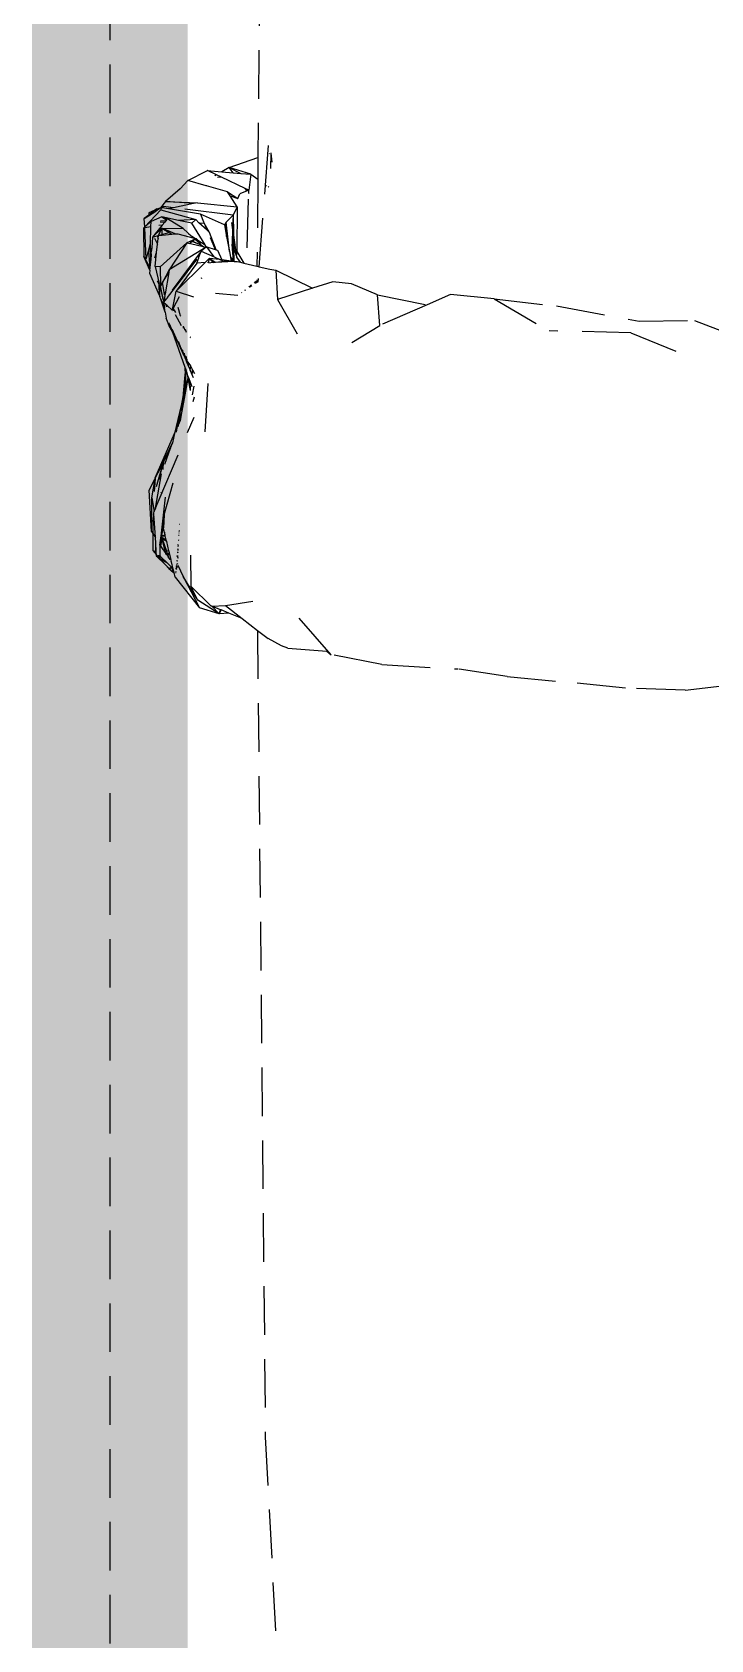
# Model space of a CAD drawing. Header units: millimetres. Extents: x 0 to 460473, y -68369 to 85219.
# Drawn here: x 230234.6 to 230321.9, y -38931.9 to -38725 of the extents above; entities that cross this region are included whole.
import ezdxf

# ---------------------------------------------------------------- set-up
doc = ezdxf.new("R2010")
doc.units = ezdxf.units.MM
doc.header["$LTSCALE"] = 50
doc.linetypes.add('HIDDEN2', pattern=[0.1875, 0.125, -0.0625])
doc.layers.add('fur', color=6, linetype='Continuous')
doc.layers.add('hid', color=8, linetype='HIDDEN2')

msp = doc.modelspace()

# ---------------------------------------------------------------- linework, layer by layer
at = {"layer": 'fur', "color": 40, "lineweight": 50, "true_color": 0xf8d731, "const_width": 20}
msp.add_lwpolyline([(231454.62857818, -37422.47504293), (231454.62857818, -39432.25663589), (230244.58358802, -39432.25663589), (230244.58358802, -37422.47504293)], close=True, dxfattribs=at)
at = {"layer": 'hid'}
for p, q in [((230244.58358802, -38082.33616613), (230244.58358802, -39427.44650558)), ((230264.1766496, -38680.47612691), (230263.63018566, -38741.17137619)), ((230263.80025354, -38755.21723784), (230265.19357851, -38736.94187422)), ((230259.91844728, -38742.45070323), (230263.63018566, -38741.17137619)), ((230263.63018566, -38741.17137619), (230263.60502422, -38743.96603336)), ((230265.06945294, -38740.6753031), (230265.12045816, -38740.6577231)), ((230265.25519006, -38740.61128498), (230265.32181955, -38740.58831975)), ((230265.28841137, -38742.58985278), (230265.32181955, -38740.58831975)), ((230265.44859751, -38741.77599943), (230265.32181955, -38740.58831975)), ((230265.32181955, -38740.58831975), (230265.38636538, -38740.59633079)), ((230254.61181824, -38744.12511529), (230257.13737567, -38742.84461887)), ((230257.13737567, -38742.84461887), (230257.11364335, -38742.83331172)), ((230257.11364335, -38742.83331172), (230258.96178525, -38742.99590087)), ((230258.27563303, -38743.38693612), (230257.13737567, -38742.84461887)), ((230258.27563303, -38743.38693612), (230258.0693464, -38743.504498)), ((230258.94399821, -38743.70537551), (230258.27563303, -38743.38693612)), ((230258.94399821, -38743.70537551), (230258.41626508, -38743.75891217)), ((230261.99160701, -38745.15739409), (230258.94399821, -38743.70537551)), ((230259.91844728, -38742.45070323), (230258.96178525, -38742.99590087)), ((230258.96178525, -38742.99590087), (230260.43532701, -38743.12553481)), ((230260.43532701, -38743.12553481), (230259.91844728, -38742.45070323)), ((230262.69775299, -38743.32457035), (230259.91844728, -38742.45070323)), ((230259.91844728, -38742.45070323), (230261.43777074, -38743.21372418)), ((230260.43532701, -38743.12553481), (230261.43777074, -38743.21372418)), ((230261.43777074, -38743.21372418), (230262.69775299, -38743.32457035)), ((230262.69775299, -38743.32457035), (230262.46076955, -38745.38092434)), ((230262.69775299, -38743.32457035), (230263.60502422, -38743.96603336)), ((230263.60502422, -38743.96603336), (230263.50436373, -38755.14630151)), ((230253.61288808, -38745.19795216), (230251.72901977, -38746.84036908)), ((230254.61181824, -38744.12511529), (230253.61288808, -38745.19795216)), ((230256.96585066, -38744.79693827), (230254.61181824, -38744.12511529)), ((230256.96585066, -38744.79693827), (230256.9702444, -38744.73856156)), ((230256.99102543, -38744.80412296), (230256.96585066, -38744.79693827)), ((230256.99102543, -38744.80412296), (230256.99596923, -38744.74525281)), ((230259.71746133, -38745.58222706), (230256.99102543, -38744.80412296)), ((230259.71746133, -38745.58222706), (230261.03811901, -38746.45042838)), ((230260.04270626, -38746.09024506), (230259.71746133, -38745.58222706)), ((230260.04270626, -38746.09024506), (230261.03811901, -38746.45042838)), ((230260.94287566, -38747.49626935), (230260.04270626, -38746.09024506)), ((230261.03811901, -38746.45042838), (230261.28110202, -38745.85985151)), ((230262.23349173, -38745.47319569), (230261.28110202, -38745.85985151)), ((230262.23349173, -38745.47319569), (230261.99160701, -38745.15739409)), ((230262.46076955, -38745.38092434), (230261.99160701, -38745.15739409)), ((230262.46076955, -38745.38092434), (230262.23349173, -38745.47319569)), ((230262.23953502, -38752.76813439), (230262.44955796, -38745.75528901)), ((230262.44955796, -38745.75528901), (230262.46076955, -38745.38092434)), ((230262.51318968, -38745.83836577), (230262.44955796, -38745.75528901)), ((230264.71683586, -38744.75211145), (230264.74901091, -38744.77486)), ((230264.92892553, -38744.90206405), (230265.03545603, -38744.97738372)), ((230251.11406276, -38747.91487236), (230249.05658301, -38750.08419458)), ((230249.55947904, -38748.66924712), (230250.50627263, -38748.05944627)), ((230250.36586523, -38747.95536965), (230249.5714923, -38748.58106136)), ((230250.36586523, -38747.95536965), (230249.61116782, -38748.28981535)), ((230250.62884668, -38747.74823104), (230250.36586523, -38747.95536965)), ((230250.58561933, -38747.85798517), (230250.36586523, -38747.95536965)), ((230250.50627263, -38748.05944627), (230250.58561933, -38747.85798517)), ((230250.50627263, -38748.05944627), (230250.594952, -38748.00233059)), ((230250.58561933, -38747.85798517), (230250.62884668, -38747.74823104)), ((230250.77088836, -38747.77588283), (230250.58561933, -38747.85798517)), ((230250.58561933, -38747.85798517), (230250.594952, -38748.00233059)), ((230250.594952, -38748.00233059), (230251.07781488, -38747.63986771)), ((230250.62884668, -38747.74823104), (230251.07781488, -38747.63986771)), ((230251.07781488, -38747.63986771), (230250.79966818, -38747.76312899)), ((230251.72901977, -38746.84036908), (230251.07781488, -38747.63986771)), ((230251.07781488, -38747.63986771), (230251.18455783, -38747.62258348)), ((230251.18455783, -38747.62258348), (230251.11406276, -38747.91487236)), ((230251.11406276, -38747.91487236), (230255.61599805, -38749.16034965)), ((230251.46878796, -38747.46660719), (230251.18455783, -38747.62258348)), ((230251.35873472, -38747.65082419), (230251.18455783, -38747.62258348)), ((230251.35873472, -38747.65082419), (230251.46878796, -38747.46660719)), ((230252.10504423, -38747.7718294), (230251.35873472, -38747.65082419)), ((230252.77608093, -38747.63245298), (230251.46878796, -38747.46660719)), ((230255.34895539, -38747.09805889), (230251.72901977, -38746.84036908)), ((230251.72901977, -38746.84036908), (230255.8627308, -38746.99134613)), ((230252.77608093, -38747.63245298), (230252.10504423, -38747.7718294)), ((230256.22270563, -38748.43945926), (230252.10504423, -38747.7718294)), ((230255.34895539, -38747.09805889), (230252.77608093, -38747.63245298)), ((230260.41941226, -38748.6021012), (230252.77608093, -38747.63245298)), ((230255.8627308, -38746.99134613), (230255.34895539, -38747.09805889)), ((230255.8627308, -38746.99134613), (230260.94287566, -38747.49626935)), ((230260.94287566, -38747.49626935), (230260.41941226, -38748.6021012)), ((230260.94287566, -38747.49626935), (230260.90293622, -38753.2615728)), ((230249.05658301, -38750.08419458), (230248.89946757, -38750.24985065)), ((230249.06253145, -38750.22339975), (230248.89946757, -38750.24985065)), ((230249.5714923, -38748.58106136), (230249.01120976, -38749.02237063)), ((230249.01120976, -38749.02237063), (230249.55947904, -38748.66924712)), ((230249.05658301, -38750.08419458), (230249.01120976, -38749.02237063)), ((230249.87364947, -38749.41431103), (230249.05658301, -38750.08419458)), ((230249.86141408, -38750.0938115), (230249.06253145, -38750.22339975)), ((230249.23319424, -38754.21724738), (230249.06253145, -38750.22339975)), ((230249.5714923, -38748.58106136), (230249.55947904, -38748.66924712)), ((230249.61116782, -38748.28981535), (230249.5714923, -38748.58106136)), ((230249.82273603, -38752.24182305), (230249.86141408, -38750.0938115)), ((230249.86141408, -38750.0938115), (230249.87364947, -38749.41431103)), ((230251.28355091, -38748.80173751), (230249.87364947, -38749.41431103)), ((230251.32773751, -38749.85595643), (230250.05963647, -38751.40234207)), ((230251.32773751, -38749.85595643), (230250.89180602, -38749.92666969)), ((230251.05448595, -38749.45951902), (230251.63461947, -38749.48172926)), ((230251.75825462, -38749.33096239), (230251.08894617, -38749.36056326)), ((230251.28355091, -38748.80173751), (230251.99300132, -38749.04470057)), ((230251.28355091, -38748.80173751), (230251.87661616, -38749.18662642)), ((230253.42855655, -38749.25709154), (230251.28355091, -38748.80173751)), ((230251.63461947, -38749.48172926), (230251.32773751, -38749.85595643)), ((230251.75825462, -38749.33096239), (230251.63461947, -38749.48172926)), ((230251.87661616, -38749.18662642), (230251.75825462, -38749.33096239)), ((230251.99300132, -38749.04470057), (230251.87661616, -38749.18662642)), ((230254.00661055, -38750.3121745), (230251.99300132, -38749.04470057)), ((230255.61599805, -38749.16034965), (230253.42855655, -38749.25709154)), ((230255.11428312, -38749.61494719), (230253.42855655, -38749.25709154)), ((230255.11428312, -38749.61494719), (230255.61599805, -38749.16034965)), ((230256.82266369, -38752.39652423), (230255.11428312, -38749.61494719)), ((230256.0414051, -38749.55911723), (230255.61599805, -38749.16034965)), ((230257.07451114, -38750.52752902), (230256.0414051, -38749.55911723)), ((230256.0414051, -38749.55911723), (230256.7188519, -38749.61083945)), ((230259.31323959, -38749.80891769), (230256.22270563, -38748.43945926)), ((230256.22270563, -38748.43945926), (230256.61567816, -38749.45697121)), ((230256.61567816, -38749.45697121), (230256.7188519, -38749.61083945)), ((230256.7188519, -38749.61083945), (230257.07451114, -38750.52752902)), ((230257.38662427, -38750.82009727), (230256.7188519, -38749.61083945)), ((230259.54497339, -38749.4839671), (230259.31323959, -38749.80891769)), ((230259.31323959, -38749.80891769), (230259.5959841, -38751.33919959)), ((230259.54497339, -38749.4839671), (230260.41941226, -38748.6021012)), ((230259.5959841, -38751.33919959), (230259.54497339, -38749.4839671)), ((230259.95318807, -38753.27247417), (230259.54497339, -38749.4839671)), ((230260.37207584, -38750.22484729), (230260.27198105, -38749.51496067)), ((230260.37207584, -38750.22484729), (230260.31141981, -38752.30420493)), ((230260.41941226, -38748.6021012), (230260.37207584, -38750.22484729)), ((230260.46208158, -38750.86318095), (230260.37207584, -38750.22484729)), ((230260.41941226, -38748.6021012), (230260.46208158, -38750.86318095)), ((230248.89946757, -38750.24985065), (230248.94521438, -38753.90029557)), ((230249.53170312, -38753.20843195), (230249.82273603, -38752.24182305)), ((230249.80840403, -38753.03776006), (230249.82273603, -38752.24182305)), ((230250.05963647, -38751.40234207), (230249.95729228, -38752.78269886)), ((230250.05963647, -38751.40234207), (230251.28280096, -38750.25718287)), ((230250.05963647, -38751.40234207), (230250.66448953, -38751.23527961)), ((230250.32602984, -38751.55134903), (230250.70309381, -38752.3361841)), ((230250.66448953, -38751.23527961), (230250.82608289, -38751.21603706)), ((230250.66448953, -38751.23527961), (230250.78650684, -38751.57648366)), ((230250.70309381, -38752.3361841), (230250.78650684, -38751.57648366)), ((230250.78650684, -38751.57648366), (230250.82608289, -38751.21603706)), ((230250.82608289, -38751.21603706), (230251.28280096, -38750.25718287)), ((230250.82608289, -38751.21603706), (230251.25082215, -38751.07333256)), ((230250.82608289, -38751.21603706), (230251.24685613, -38751.17455143)), ((230251.04131784, -38755.22976008), (230254.4850771, -38752.12356573)), ((230251.25082215, -38751.07333256), (230251.24685613, -38751.17455143)), ((230251.24685613, -38751.17455143), (230251.30576335, -38751.16874354)), ((230251.28280096, -38750.25718287), (230251.25082215, -38751.07333256)), ((230251.25082215, -38751.07333256), (230251.34505497, -38751.04730514)), ((230251.28280096, -38750.25718287), (230254.00661055, -38750.3121745)), ((230252.96304532, -38751.00534579), (230251.28280096, -38750.25718287)), ((230251.28280096, -38750.25718287), (230252.19003876, -38750.81391776)), ((230251.30576335, -38751.16874354), (230252.56580643, -38751.04451109)), ((230251.30576335, -38751.16874354), (230251.34505497, -38751.04730514)), ((230251.34505497, -38751.04730514), (230252.19003876, -38750.81391776)), ((230252.19003876, -38750.81391776), (230252.26995931, -38750.79184344)), ((230252.19003876, -38750.81391776), (230252.56580643, -38751.04451109)), ((230254.4850771, -38752.12356573), (230252.20598643, -38755.61736781)), ((230252.56580643, -38751.04451109), (230252.96304532, -38751.00534579)), ((230252.96304532, -38751.00534579), (230253.31740873, -38750.97040775)), ((230253.31740873, -38750.97040775), (230255.40723275, -38751.54469324)), ((230254.00661055, -38750.3121745), (230254.60030499, -38750.85418982)), ((230255.54402591, -38751.66506841), (230254.4850771, -38752.12356573)), ((230254.4850771, -38752.12356573), (230254.85883249, -38752.21514787)), ((230254.60030499, -38750.85418982), (230254.7055706, -38750.92724498)), ((230254.7055706, -38750.92724498), (230254.97937221, -38751.20026049)), ((230254.89211207, -38752.18886767), (230254.85883249, -38752.21514787)), ((230255.15492906, -38751.98132654), (230254.89211207, -38752.18886767)), ((230254.89211207, -38752.18886767), (230254.95723831, -38752.23926047)), ((230254.95723831, -38752.23926047), (230256.56196476, -38752.63247023)), ((230254.97937221, -38751.20026049), (230255.11822996, -38751.29037673)), ((230255.11822996, -38751.29037673), (230255.58564559, -38751.59372125)), ((230255.11822996, -38751.29037673), (230255.40723275, -38751.54469324)), ((230255.2315925, -38751.92078701), (230255.15492906, -38751.98132654)), ((230256.32542612, -38752.42914489), (230255.15492906, -38751.98132654)), ((230255.54402591, -38751.66506841), (230255.2315925, -38751.92078701)), ((230255.2315925, -38751.92078701), (230256.32542612, -38752.42914489)), ((230255.40723275, -38751.54469324), (230255.58564559, -38751.59372125)), ((230255.58564559, -38751.59372125), (230255.54402591, -38751.66506841)), ((230255.54402591, -38751.66506841), (230256.15526776, -38752.18440383)), ((230255.58564559, -38751.59372125), (230255.63024705, -38751.60597777)), ((230255.63024705, -38751.60597777), (230256.03378898, -38751.88455842)), ((230255.63024705, -38751.60597777), (230256.15526776, -38752.18440383)), ((230256.03378898, -38751.88455842), (230256.82266369, -38752.39652423)), ((230256.03378898, -38751.88455842), (230256.15526776, -38752.18440383)), ((230256.15526776, -38752.18440383), (230256.16694356, -38752.21322314)), ((230256.16694356, -38752.21322314), (230256.23890068, -38752.27654393)), ((230256.23890068, -38752.27654393), (230256.21274353, -38752.32627094)), ((230257.38662427, -38750.82009727), (230257.07451114, -38750.52752902)), ((230258.27133801, -38753.04078125), (230257.38662427, -38750.82009727)), ((230257.469466, -38751.44904517), (230258.13238471, -38752.99577969)), ((230259.5959841, -38751.33919959), (230259.95318807, -38753.27247417)), ((230260.50273662, -38754.5072191), (230260.31141981, -38752.30420493)), ((230260.31141981, -38752.30420493), (230260.49487885, -38752.60113295)), ((230260.31141981, -38752.30420493), (230260.49948711, -38752.8453283)), ((230260.46208158, -38750.86318095), (230260.49487885, -38752.60113295)), ((230260.76989645, -38753.04624827), (230260.46208158, -38750.86318095)), ((230248.94521438, -38753.90029557), (230249.23319424, -38754.21724738)), ((230249.72609101, -38755.63951712), (230248.94521438, -38753.90029557)), ((230249.73711469, -38755.29107963), (230248.94521438, -38753.90029557)), ((230249.23319424, -38754.21724738), (230249.53170312, -38753.20843195)), ((230249.53170312, -38753.20843195), (230249.68391274, -38754.83215387)), ((230249.77268993, -38754.16661446), (230249.68391274, -38754.83215387)), ((230249.73711469, -38755.29107963), (230249.77268993, -38754.16661446)), ((230249.84679434, -38754.27302851), (230249.73711469, -38755.29107963)), ((230249.83010918, -38753.73615731), (230249.77268993, -38754.16661446)), ((230249.83010918, -38753.73615731), (230249.80840403, -38753.03776006)), ((230249.88989666, -38753.28794625), (230249.80840403, -38753.03776006)), ((230249.89149941, -38753.67007345), (230249.83010918, -38753.73615731)), ((230249.84679434, -38754.27302851), (230249.83010918, -38753.73615731)), ((230249.89149941, -38753.67007345), (230249.84679434, -38754.27302851)), ((230249.87504478, -38753.39928692), (230249.88989666, -38753.28794625)), ((230249.90109734, -38753.5406224), (230249.87504478, -38753.39928692)), ((230249.88788995, -38752.8095088), (230249.88989666, -38753.28794625)), ((230249.95729228, -38752.78269886), (230249.88989666, -38753.28794625)), ((230249.90109734, -38753.5406224), (230249.89149941, -38753.67007345)), ((230250.37128026, -38754.0569458), (230250.58754997, -38753.38852208)), ((230250.38886346, -38755.19809823), (230250.58754997, -38753.38852208)), ((230250.58754997, -38753.38852208), (230250.70309381, -38752.3361841)), ((230256.31644908, -38753.21839926), (230251.50104484, -38759.76720013)), ((230251.99622581, -38759.17769367), (230255.94723636, -38754.08848618)), ((230256.96022755, -38752.71329688), (230252.20598643, -38755.61736781)), ((230255.75773814, -38754.73883473), (230256.00546416, -38754.06469108)), ((230256.00546416, -38754.06469108), (230255.94723636, -38754.08848618)), ((230256.00546416, -38754.06469108), (230256.04119192, -38753.96746415)), ((230256.04119192, -38753.96746415), (230256.31644908, -38753.21839926)), ((230256.21274353, -38752.32627094), (230256.32542612, -38752.42914489)), ((230256.96022755, -38752.71329688), (230256.31644908, -38753.21839926)), ((230256.31644908, -38753.21839926), (230257.9945847, -38753.96539575)), ((230256.54941432, -38752.6041221), (230256.32542612, -38752.42914489)), ((230256.54941432, -38752.6041221), (230256.56196476, -38752.63247023)), ((230256.56196476, -38752.63247023), (230256.59655138, -38752.64094507)), ((230256.65168135, -38752.63978244), (230256.59655138, -38752.64094507)), ((230256.67478762, -38752.66011547), (230256.65168135, -38752.63978244)), ((230256.67478762, -38752.66011547), (230256.7056286, -38752.65263595)), ((230256.7056286, -38752.65263595), (230256.76542541, -38752.68232466)), ((230256.76542541, -38752.68232466), (230256.96022755, -38752.71329688)), ((230256.96022755, -38752.71329688), (230256.82266369, -38752.39652423)), ((230257.37012542, -38754.14892443), (230256.82389144, -38754.68679303)), ((230257.06414681, -38752.64981905), (230256.96022755, -38752.71329688)), ((230257.9945847, -38753.96539575), (230257.06414681, -38752.64981905)), ((230257.06414681, -38752.64981905), (230258.13238471, -38752.99577969)), ((230257.2988804, -38754.70384005), (230257.37012542, -38754.14892443)), ((230258.74523727, -38754.29953729), (230257.37012542, -38754.14892443)), ((230258.087328, -38754.62512143), (230257.37012542, -38754.14892443)), ((230257.37012542, -38754.14892443), (230257.83466644, -38754.63745449)), ((230257.9945847, -38753.96539575), (230258.74523727, -38754.29953729)), ((230258.13238471, -38752.99577969), (230258.27133801, -38753.04078125)), ((230258.27133801, -38753.04078125), (230258.40505307, -38753.08408635)), ((230258.40505307, -38753.08408635), (230258.97378337, -38754.32456943)), ((230258.97378337, -38754.32456943), (230258.74523727, -38754.29953729)), ((230258.74523727, -38754.29953729), (230259.01796611, -38754.42093838)), ((230258.97378337, -38754.32456943), (230259.01796611, -38754.42093838)), ((230260.18420017, -38754.52276768), (230258.97378337, -38754.32456943)), ((230259.95318807, -38753.27247417), (230260.08874951, -38754.00616555)), ((230260.08874951, -38754.00616555), (230260.12207819, -38754.18654848)), ((230260.08874951, -38754.00616555), (230260.42872071, -38754.510832)), ((230260.12207819, -38754.18654848), (230260.18420017, -38754.52276768)), ((230260.30936327, -38754.51665815), (230260.12207819, -38754.18654848)), ((230260.49487885, -38752.60113295), (230260.76989645, -38753.04624827)), ((230260.49487885, -38752.60113295), (230260.49948711, -38752.8453283)), ((230260.49948711, -38752.8453283), (230260.89787881, -38753.99161502)), ((230260.49948711, -38752.8453283), (230260.53082314, -38754.50584812)), ((230260.76989645, -38753.04624827), (230260.90293622, -38753.2615728)), ((230260.85963148, -38753.682662), (230260.76989645, -38753.04624827)), ((230260.90293622, -38753.2615728), (230260.85963148, -38753.682662)), ((230260.89787881, -38753.99161502), (230260.85963148, -38753.682662)), ((230261.36530516, -38754.63348568), (230260.89787881, -38753.99161502)), ((230260.90293622, -38753.2615728), (230261.81757425, -38754.74191224)), ((230249.7116608, -38756.09562842), (230249.74273058, -38755.67657791)), ((230250.94307471, -38758.92753114), (230249.7116608, -38756.09562842)), ((230249.72609101, -38755.63951712), (230249.76240261, -38755.41125336)), ((230249.74273058, -38755.67657791), (230249.72609101, -38755.63951712)), ((230249.73711469, -38755.29107963), (230249.73492032, -38755.36043938)), ((230249.73492032, -38755.36043938), (230249.76240261, -38755.41125336)), ((230249.76737265, -38755.34422052), (230249.73711469, -38755.29107963)), ((230251.04131784, -38755.22976008), (230250.38886346, -38755.19809823)), ((230250.38886346, -38755.19809823), (230250.91488496, -38757.35911789)), ((230251.04131784, -38755.22976008), (230251.10956307, -38757.65739094)), ((230252.20598643, -38755.61736781), (230251.3642011, -38757.2399368)), ((230251.3642011, -38757.2399368), (230252.14888189, -38755.95352937)), ((230252.14888189, -38755.95352937), (230251.68136557, -38758.70569266)), ((230252.20598643, -38755.61736781), (230252.14888189, -38755.95352937)), ((230256.82389144, -38754.68679303), (230253.08717483, -38758.36628315)), ((230255.75773814, -38754.73883473), (230253.08717483, -38758.36628315)), ((230256.82389144, -38754.68679303), (230255.75773814, -38754.73883473)), ((230257.2988804, -38754.70384005), (230257.15680506, -38754.67054266)), ((230257.2988804, -38754.70384005), (230257.83466644, -38754.63745449)), ((230257.83466644, -38754.63745449), (230257.87325234, -38754.67803298)), ((230257.87325234, -38754.67803298), (230258.087328, -38754.62512143)), ((230258.14839897, -38754.66567038), (230258.087328, -38754.62512143)), ((230260.58356745, -38754.55625594), (230258.14839897, -38754.66567038)), ((230259.3393692, -38754.56400606), (230258.14839897, -38754.66567038)), ((230259.01796611, -38754.42093838), (230259.3393692, -38754.56400606)), ((230260.18420017, -38754.52276768), (230259.3393692, -38754.56400606)), ((230260.30936327, -38754.51665815), (230260.18420017, -38754.52276768)), ((230260.42872071, -38754.510832), (230260.30936327, -38754.51665815)), ((230260.50273662, -38754.5072191), (230260.42872071, -38754.510832)), ((230260.53082314, -38754.50584812), (230260.50273662, -38754.5072191)), ((230260.59864973, -38754.50253733), (230260.53082314, -38754.50584812)), ((230260.58356745, -38754.55625594), (230260.59864973, -38754.50253733)), ((230260.58356745, -38754.55625594), (230260.61788544, -38754.554714)), ((230260.59864973, -38754.50253733), (230260.61788544, -38754.554714)), ((230260.61788544, -38754.554714), (230260.97062372, -38754.53886514)), ((230260.97062372, -38754.53886514), (230261.36530516, -38754.63348568)), ((230261.36530516, -38754.63348568), (230261.81757425, -38754.74191224)), ((230261.81757425, -38754.74191224), (230263.50436373, -38755.14630151)), ((230263.50436373, -38755.14630151), (230263.80025354, -38755.21723784)), ((230263.80025354, -38755.21723784), (230265.14258208, -38755.53904639)), ((230265.14258208, -38755.53904639), (230265.94577593, -38755.66469395)), ((230265.94577593, -38755.66469395), (230266.13026303, -38759.43778689)), ((230265.94577593, -38755.66469395), (230270.65599542, -38757.99006829)), ((230250.91488496, -38757.35911789), (230250.71850901, -38757.01466473)), ((230250.74316034, -38757.22464648), (230250.91828795, -38757.54845244)), ((230250.91828795, -38757.54845244), (230250.91488496, -38757.35911789)), ((230250.94307471, -38758.92753114), (230250.91828795, -38757.54845244)), ((230250.91828795, -38757.54845244), (230250.99590365, -38757.69196165)), ((230250.99590365, -38757.69196165), (230250.94307471, -38758.92753114)), ((230250.99590365, -38757.69196165), (230251.42456534, -38759.45300442)), ((230251.3642011, -38757.2399368), (230251.10956307, -38757.65739094)), ((230251.42456534, -38759.45300442), (230251.10956307, -38757.65739094)), ((230251.56752206, -38758.50575369), (230251.3642011, -38757.2399368)), ((230251.68136557, -38758.70569266), (230251.56752206, -38758.50575369)), ((230251.62306897, -38758.85157249), (230251.56752206, -38758.50575369)), ((230252.63946012, -38760.7308508), (230253.08717483, -38758.36628315)), ((230253.08717483, -38758.36628315), (230255.35126655, -38759.08550712)), ((230256.32690968, -38756.6998312), (230256.43680554, -38756.64330306)), ((230261.52282981, -38758.51607575), (230261.56669425, -38758.56220536)), ((230261.94906436, -38758.16552337), (230261.99164643, -38758.28102682)), ((230262.57667787, -38757.89392847), (230262.49267176, -38757.71843886)), ((230262.51840067, -38757.69727837), (230262.63235322, -38757.85708971)), ((230262.55500609, -38757.6671726), (230262.66734678, -38757.83393548)), ((230262.78324701, -38757.74304459), (230262.60591543, -38757.62530272)), ((230262.68148179, -38757.56315392), (230262.78324701, -38757.74304459)), ((230263.36148554, -38757.37464398), (230263.19262721, -38757.14276743)), ((230263.26445835, -38757.08369063), (230263.42021588, -38757.33578382)), ((230263.4885802, -38756.89936383), (230263.4850371, -38757.2928935)), ((230263.65034335, -38757.18351515), (230263.68427813, -38756.73841401)), ((230270.65599542, -38757.99006829), (230266.13026303, -38759.43778689)), ((230273.27651346, -38757.15180116), (230270.65599542, -38757.99006829)), ((230275.66584644, -38757.40442941), (230273.27651346, -38757.15180116)), ((230278.99636361, -38758.8362117), (230275.66584644, -38757.40442941)), ((230250.94307471, -38758.92753114), (230250.98955241, -38759.0579994)), ((230251.13399056, -38759.3928317), (230250.98955241, -38759.0579994)), ((230251.13399056, -38759.3928317), (230251.60155492, -38760.45903816)), ((230251.71033387, -38761.07630734), (230251.13399056, -38759.3928317)), ((230251.42456534, -38759.45300442), (230251.50104484, -38759.76720013)), ((230251.49053644, -38759.82906073), (230251.50104484, -38759.76720013)), ((230251.82750282, -38760.12431785), (230251.49053644, -38759.82906073)), ((230251.49053644, -38759.82906073), (230251.60155492, -38760.45903816)), ((230251.64857383, -38758.89873024), (230251.50104484, -38759.76720013)), ((230251.50104484, -38759.76720013), (230251.88024573, -38759.32708499)), ((230251.71033387, -38761.07630734), (230251.60155492, -38760.45903816)), ((230251.68136557, -38758.70569266), (230251.62306897, -38758.85157249)), ((230251.62306897, -38758.85157249), (230251.64857383, -38758.89873024)), ((230251.85697326, -38760.30779219), (230251.82750282, -38760.12431785)), ((230251.93490965, -38760.21843), (230251.82750282, -38760.12431785)), ((230251.88024573, -38759.32708499), (230251.99317492, -38759.22947729)), ((230251.88024573, -38759.32708499), (230251.89244306, -38759.34963752)), ((230251.92445095, -38760.39594844), (230251.93490965, -38760.21843)), ((230252.60195875, -38760.80291264), (230251.93490965, -38760.21843)), ((230251.99317492, -38759.22947729), (230251.96962696, -38759.21195505)), ((230251.99317492, -38759.22947729), (230251.99622581, -38759.17769367)), ((230252.73258367, -38760.55190659), (230252.63946012, -38760.7308508)), ((230253.49818273, -38759.08074788), (230252.73258367, -38760.55190659)), ((230253.05515972, -38761.11843449), (230252.73258367, -38760.55190659)), ((230253.68112132, -38761.55423355), (230253.3436569, -38760.44430051)), ((230261.0553678, -38758.90053525), (230258.16956954, -38758.67023693)), ((230266.13026303, -38759.43778689), (230268.68308457, -38763.86244742)), ((230278.99636361, -38758.8362117), (230285.38160073, -38760.12492484)), ((230279.29859248, -38762.76594748), (230278.99636361, -38758.8362117)), ((230285.38160073, -38760.12492484), (230279.29859248, -38762.76594748)), ((230288.40820566, -38758.81088221), (230285.38160073, -38760.12492484)), ((230294.03356242, -38759.35779905), (230288.40820566, -38758.81088221)), ((230294.03356242, -38759.35779905), (230301.07781998, -38763.46617434)), ((230294.03356242, -38759.35779905), (230302.05050198, -38760.26532772)), ((230302.05050198, -38760.26532772), (230312.64651126, -38762.22436317)), ((230251.71033387, -38761.07630734), (230251.84076196, -38761.8164252)), ((230252.2922304, -38763.01757589), (230251.84076196, -38761.8164252)), ((230252.2822287, -38762.686691), (230252.1466156, -38762.41935616)), ((230252.60195875, -38760.80291264), (230252.63946012, -38760.7308508)), ((230252.63946012, -38760.7308508), (230252.72462115, -38760.88831111)), ((230252.9787221, -38761.35813653), (230253.74397258, -38762.77306289)), ((230253.68112132, -38761.55423355), (230253.71830484, -38761.58012098)), ((230312.64651126, -38762.22436317), (230319.78226242, -38762.12637807)), ((230319.78226242, -38762.12637807), (230326.45754578, -38764.68265603)), ((230252.2922304, -38763.01757589), (230252.2822287, -38762.686691)), ((230252.2822287, -38762.686691), (230252.61638298, -38763.62470065)), ((230252.2922304, -38763.01757589), (230252.61638298, -38763.62470065)), ((230252.54625879, -38763.20717498), (230253.21533137, -38764.74650694)), ((230252.61638298, -38763.62470065), (230253.21533137, -38764.74650694)), ((230252.61638298, -38763.62470065), (230254.22489826, -38768.13998877)), ((230253.98695467, -38762.84393606), (230253.99872352, -38763.10588231)), ((230253.99872352, -38763.10588231), (230254.02289673, -38763.1374634)), ((230254.14328935, -38763.07432139), (230254.06952009, -38762.96561002)), ((230254.25447186, -38763.4400048), (230254.14328935, -38763.07432139)), ((230254.27536258, -38763.26895339), (230254.39032795, -38763.61749401)), ((230254.95656721, -38764.27282249), (230254.92157471, -38764.22125517)), ((230254.92742264, -38764.31918149), (230254.95656721, -38764.27282249)), ((230254.96875956, -38764.37318612), (230254.92742264, -38764.31918149)), ((230275.7078435, -38764.96494644), (230279.29859248, -38762.76594748)), ((230311.58758528, -38763.72346855), (230301.07781998, -38763.46617434)), ((230311.58758528, -38763.72346855), (230317.85489716, -38766.27474728)), ((230253.21533137, -38764.74650694), (230253.71339098, -38765.67935259)), ((230253.21533137, -38764.74650694), (230254.02840784, -38766.44711242)), ((230253.34549089, -38764.78270561), (230253.71339098, -38765.67935259)), ((230253.71339098, -38765.67935259), (230254.02840784, -38766.44711242)), ((230253.71339098, -38765.67935259), (230253.97683586, -38766.17277426)), ((230253.93338139, -38765.94161737), (230253.96487139, -38766.00369378)), ((230253.96487139, -38766.00369378), (230253.94617479, -38765.96683706)), ((230253.97683586, -38766.17277426), (230253.96487139, -38766.00369378)), ((230254.00789571, -38766.21395875), (230253.97683586, -38766.17277426)), ((230254.01353222, -38766.24150508), (230254.00789571, -38766.21395875)), ((230254.02840784, -38766.44711242), (230254.01353222, -38766.24150508)), ((230254.01353222, -38766.24150508), (230254.15118571, -38766.49932453)), ((230254.02840784, -38766.44711242), (230254.12480824, -38766.68205972)), ((230254.15118571, -38766.49932453), (230254.12480824, -38766.68205972)), ((230254.12480824, -38766.68205972), (230254.42377158, -38767.41069389)), ((230254.14485886, -38766.35850407), (230254.15118571, -38766.49932453)), ((230254.15118571, -38766.49932453), (230254.40085038, -38766.96693644)), ((230254.33881414, -38766.74084918), (230254.40927216, -38766.87974346)), ((230254.22489826, -38768.13998877), (230254.26876301, -38769.11631284)), ((230254.22489826, -38768.13998877), (230254.33054141, -38768.43654131)), ((230254.26876301, -38769.11631284), (230254.33054141, -38768.43654131)), ((230254.31408906, -38770.1251618), (230254.41124819, -38768.66309454)), ((230254.33054141, -38768.43654131), (230254.41124819, -38768.66309454)), ((230254.40927216, -38766.87974346), (230254.40085038, -38766.96693644)), ((230254.40085038, -38766.96693644), (230254.42368931, -38767.00971282)), ((230254.41124819, -38768.66309454), (230254.48267595, -38768.86360052)), ((230254.42368931, -38767.00971282), (230254.46249063, -38766.98465332)), ((230254.43122284, -38767.07762698), (230254.42368931, -38767.00971282)), ((230254.42377158, -38767.41069389), (230254.44376526, -38767.1906958)), ((230254.42377158, -38767.41069389), (230254.48461938, -38767.55899228)), ((230254.44836381, -38767.14009618), (230254.43122284, -38767.07762698)), ((230254.44376526, -38767.1906958), (230254.44836381, -38767.14009618)), ((230254.44376526, -38767.1906958), (230254.49996046, -38767.328137)), ((230254.48267595, -38768.86360052), (230254.60192046, -38769.49792401)), ((230254.6659335, -38769.37802563), (230254.48267595, -38768.86360052)), ((230254.48461938, -38767.55899228), (230254.49996046, -38767.328137)), ((230254.48461938, -38767.55899228), (230254.72215781, -38768.13792151)), ((230254.49996046, -38767.328137), (230254.51580227, -38767.08974684)), ((230254.49996046, -38767.328137), (230254.72215781, -38768.13792151)), ((230254.49996046, -38767.328137), (230254.96265036, -38767.97062095)), ((230254.72215781, -38768.13792151), (230254.84971148, -38768.44879562)), ((230254.95470126, -38768.00427687), (230254.84971148, -38768.44879562)), ((230254.84971148, -38768.44879562), (230254.89404269, -38768.55683976)), ((230254.89404269, -38768.55683976), (230254.990233, -38768.0708264)), ((230254.89404269, -38768.55683976), (230255.27402195, -38769.48292612)), ((230254.96265036, -38767.97062095), (230254.95470126, -38768.00427687)), ((230254.95470126, -38768.00427687), (230254.990233, -38768.0708264)), ((230254.990233, -38768.0708264), (230254.99675807, -38768.03785766)), ((230254.990233, -38768.0708264), (230255.16987266, -38768.3791194)), ((230255.17176641, -38768.41083119), (230255.16987266, -38768.3791194)), ((230255.21465049, -38768.46739018), (230255.17176641, -38768.41083119)), ((230255.20352688, -38768.94267493), (230255.21465049, -38768.46739018)), ((230255.21465049, -38768.46739018), (230255.45625921, -38768.94367478)), ((230254.62301581, -38769.61014112), (230253.84590309, -38773.81306726)), ((230254.04988472, -38771.5247149), (230254.26876301, -38769.11631284)), ((230254.31408906, -38770.1251618), (230254.04988472, -38771.5247149)), ((230254.62301581, -38769.61014112), (230254.15174905, -38771.4039156)), ((230254.31408906, -38770.1251618), (230254.15174905, -38771.4039156)), ((230254.26876301, -38769.11631284), (230254.31408906, -38770.1251618)), ((230254.66089808, -38769.40525911), (230254.60192046, -38769.49792401)), ((230254.60192046, -38769.49792401), (230254.62301581, -38769.61014112)), ((230254.62301581, -38769.61014112), (230254.91029738, -38771.13834107)), ((230254.66089808, -38769.40525911), (230254.6659335, -38769.37802563)), ((230254.6659335, -38769.37802563), (230254.87213462, -38769.95685597)), ((230254.87213462, -38769.95685597), (230254.91029738, -38771.13834107)), ((230254.87213462, -38769.95685597), (230255.10828354, -38770.61975326)), ((230255.19081164, -38771.70320117), (230255.44287856, -38770.59445303)), ((230257.20138722, -38770.2384779), (230256.6966725, -38778.03562562)), ((230254.04988472, -38771.5247149), (230253.75788553, -38773.07150386)), ((230254.00401894, -38772.0293937), (230253.75788553, -38773.07150386)), ((230254.15174905, -38771.4039156), (230253.84590309, -38773.81306726)), ((230253.84590309, -38773.81306726), (230254.00401894, -38772.0293937)), ((230254.00401894, -38772.0293937), (230254.04988472, -38771.5247149)), ((230255.43158545, -38771.98769003), (230255.26062435, -38772.61971842)), ((230250.9334558, -38785.16855239), (230255.41051241, -38774.58748327)), ((230253.75788553, -38773.07150386), (230252.90264249, -38776.69253805)), ((230253.75788553, -38773.07150386), (230253.20534362, -38775.99844949)), ((230253.44219251, -38775.45535902), (230253.80843133, -38774.01572898)), ((230253.44219251, -38775.45535902), (230253.61588787, -38775.05707853)), ((230253.80843133, -38774.01572898), (230253.61588787, -38775.05707853)), ((230253.84590309, -38773.81306726), (230253.80843133, -38774.01572898)), ((230250.41672023, -38782.39271551), (230252.90264249, -38776.69253805)), ((230252.90264249, -38776.69253805), (230252.62745696, -38777.85765268)), ((230252.90264249, -38776.69253805), (230253.20534362, -38775.99844949)), ((230253.20534362, -38775.99844949), (230253.11289509, -38776.48817133)), ((230253.20534362, -38775.99844949), (230253.44219251, -38775.45535902)), ((230253.3538529, -38775.80260881), (230253.44219251, -38775.45535902)), ((230252.62745696, -38777.85765268), (230250.41672023, -38782.39271551)), ((230251.65607754, -38780.63304418), (230252.38155876, -38778.56893711)), ((230251.67036674, -38779.9739436), (230252.62745696, -38777.85765268)), ((230252.38155876, -38778.56893711), (230251.67036674, -38779.9739436)), ((230252.38155876, -38778.56893711), (230252.62745696, -38777.85765268)), ((230251.49278628, -38780.36660451), (230250.41672023, -38782.39271551)), ((230250.55809997, -38783.50684986), (230251.49278628, -38780.36660451)), ((230250.93179947, -38782.58534947), (230251.49278628, -38780.36660451)), ((230251.42110875, -38781.30156698), (230251.49278628, -38780.36660451)), ((230251.49278628, -38780.36660451), (230251.67036674, -38779.9739436)), ((230249.65316489, -38783.95905825), (230250.41216604, -38782.45960167)), ((230249.97789218, -38784.93757613), (230250.41216604, -38782.45960167)), ((230250.41216604, -38782.45960167), (230250.29702627, -38784.15062785)), ((230250.41672023, -38782.39271551), (230250.41216604, -38782.45960167)), ((230250.46235832, -38786.27270644), (230251.21755552, -38781.88070761)), ((230251.54378272, -38787.15390578), (230252.7099512, -38783.03819827)), ((230249.94714433, -38789.28924776), (230249.65316489, -38783.95905825)), ((230249.94714433, -38789.28924776), (230249.97789218, -38784.93757613)), ((230249.97789218, -38784.93757613), (230250.28979044, -38786.71627012)), ((230250.46235832, -38786.27270644), (230250.9334558, -38785.16855239)), ((230250.9334558, -38785.16855239), (230250.93251183, -38785.1429645)), ((230251.7027716, -38784.87225273), (230250.99707094, -38791.05764553)), ((230251.19435465, -38784.2593496), (230251.19837189, -38784.20694871)), ((230250.1263818, -38787.98111333), (230250.22237509, -38786.87594805)), ((230250.25259677, -38787.33932288), (230250.1263818, -38787.98111333)), ((230250.22237509, -38786.87594805), (230250.28979044, -38786.71627012)), ((230250.25259677, -38787.33932288), (230250.22237509, -38786.87594805)), ((230250.27061159, -38787.61553563), (230250.25259677, -38787.33932288)), ((230250.28979044, -38786.71627012), (230250.44953785, -38786.33789723)), ((230250.46235832, -38786.27270644), (230250.44953785, -38786.33789723)), ((230250.99707094, -38791.05764553), (230251.54378272, -38787.15390578)), ((230251.54378272, -38787.15390578), (230251.46278838, -38788.80765432)), ((230249.94714433, -38789.28924776), (230250.11819674, -38789.55993214)), ((230250.1263818, -38787.98111333), (230250.11819674, -38789.55993214)), ((230250.1263818, -38787.98111333), (230250.27061159, -38787.61553563)), ((230250.42956264, -38790.05265769), (230250.27061159, -38787.61553563)), ((230251.28474069, -38789.71081911), (230251.47065063, -38788.84041679)), ((230251.47065063, -38788.84041679), (230251.46278838, -38788.80765432)), ((230251.59728232, -38789.36809902), (230251.47065063, -38788.84041679)), ((230251.59728232, -38789.36809902), (230251.64502564, -38789.78083967)), ((230251.69622514, -38789.78039999), (230251.59728232, -38789.36809902)), ((230253.50234942, -38789.47963031), (230253.43671151, -38789.50041652)), ((230253.51243156, -38789.27288808), (230253.45357458, -38789.28889772)), ((230253.51615659, -38789.19650352), (230253.45810192, -38789.23210979)), ((230253.5289676, -38788.34321899), (230253.55702492, -38788.35846652)), ((230253.53104981, -38788.31710112), (230253.55837129, -38788.33085815)), ((230250.11819674, -38789.55993214), (230250.10688317, -38791.7422081)), ((230250.11819674, -38789.55993214), (230250.42956264, -38790.05265769)), ((230250.47667525, -38790.77501341), (230250.42956264, -38790.05265769)), ((230250.47999359, -38791.81854453), (230250.47667525, -38790.77501341)), ((230250.54561077, -38791.83196946), (230250.47667525, -38790.77501341)), ((230250.99707094, -38791.05764553), (230251.26534108, -38790.06960364)), ((230250.99707094, -38791.05764553), (230251.02256916, -38792.38744332)), ((230250.99707094, -38791.05764553), (230251.12716791, -38791.231788)), ((230251.12716791, -38791.231788), (230251.13312112, -38791.16601415)), ((230251.12716791, -38791.231788), (230251.40033675, -38791.58887344)), ((230251.13312112, -38791.16601415), (230251.29517721, -38790.1885364)), ((230251.24252153, -38789.95730797), (230251.25019046, -38789.87257805)), ((230251.25168098, -38790.01515177), (230251.24252153, -38789.95730797)), ((230251.25019046, -38789.87257805), (230251.28474069, -38789.71081911)), ((230251.25019046, -38789.87257805), (230251.71142579, -38789.84374204)), ((230251.26534108, -38790.06960364), (230251.25168098, -38790.01515177)), ((230251.87374958, -38790.52015547), (230251.26534108, -38790.06960364)), ((230251.83023806, -38790.33884026), (230251.26534108, -38790.06960364)), ((230251.29517721, -38790.1885364), (230251.26534108, -38790.06960364)), ((230251.28474069, -38789.71081911), (230251.64502564, -38789.78083967)), ((230251.32584845, -38790.20899754), (230251.29517721, -38790.1885364)), ((230251.88927933, -38790.58486894), (230251.32584845, -38790.20899754)), ((230251.70537563, -38791.82090936), (230251.32584845, -38790.20899754)), ((230251.32584845, -38790.20899754), (230251.85497867, -38791.80723934)), ((230251.40033675, -38791.58887344), (230251.43546174, -38791.6444575)), ((230251.64502564, -38789.78083967), (230251.69622514, -38789.78039999)), ((230251.71142579, -38789.84374204), (230251.69622514, -38789.78039999)), ((230251.83023806, -38790.33884026), (230251.71142579, -38789.84374204)), ((230251.87374958, -38790.52015547), (230251.83023806, -38790.33884026)), ((230251.88927933, -38790.58486894), (230251.87374958, -38790.52015547)), ((230252.17558997, -38791.77794339), (230251.88927933, -38790.58486894)), ((230253.27194113, -38791.56718409), (230253.40347245, -38791.50717946)), ((230253.41715152, -38791.22667938), (230253.30412864, -38791.16344585)), ((230253.30673794, -38791.13071656), (230253.42132793, -38791.14103889)), ((230253.42132793, -38791.14103889), (230253.31954438, -38790.97008129)), ((230253.36760223, -38790.36727632), (230253.45767737, -38790.39566538)), ((230253.41597798, -38789.76048389), (230253.48882663, -38789.75692563)), ((230250.10688317, -38791.7422081), (230250.48035706, -38791.93284578)), ((230250.10688317, -38791.7422081), (230250.57387419, -38792.26531916)), ((230250.10688317, -38791.7422081), (230250.47999359, -38791.81854453)), ((230250.48035706, -38791.93284578), (230250.47999359, -38791.81854453)), ((230250.47999359, -38791.81854453), (230250.54561077, -38791.83196946)), ((230250.55176445, -38791.92632091), (230250.48035706, -38791.93284578)), ((230250.55176445, -38791.92632091), (230250.54561077, -38791.83196946)), ((230250.57387419, -38792.26531916), (230250.55176445, -38791.92632091)), ((230250.58609967, -38792.45276672), (230250.57387419, -38792.26531916)), ((230250.72293055, -38792.43228818), (230250.58609967, -38792.45276672)), ((230250.78327043, -38792.49987933), (230250.58609967, -38792.45276672)), ((230250.58609967, -38792.45276672), (230250.93900041, -38792.67432396)), ((230251.72639204, -38793.55633937), (230250.58609967, -38792.45276672)), ((230251.02256916, -38792.38744332), (230250.72293055, -38792.43228818)), ((230250.72293055, -38792.43228818), (230250.78327043, -38792.49987933)), ((230251.24186429, -38792.60945721), (230250.78327043, -38792.49987933)), ((230250.78327043, -38792.49987933), (230250.93900041, -38792.67432396)), ((230250.93900041, -38792.67432396), (230251.90495079, -38793.28076445)), ((230250.93900041, -38792.67432396), (230251.72639204, -38793.55633937)), ((230251.24186429, -38792.60945721), (230251.02256916, -38792.38744332)), ((230251.90495079, -38793.28076445), (230251.24186429, -38792.60945721)), ((230251.43546174, -38791.6444575), (230251.57610828, -38791.8327212)), ((230251.70537563, -38791.82090936), (230251.57610828, -38791.8327212)), ((230251.57610828, -38791.8327212), (230251.77414791, -38792.09780893)), ((230251.85497867, -38791.80723934), (230251.70537563, -38791.82090936)), ((230251.77414791, -38792.09780893), (230251.70537563, -38791.82090936)), ((230252.20851258, -38794.02293465), (230251.72639204, -38793.55633937)), ((230251.72639204, -38793.55633937), (230252.16398936, -38794.04652438)), ((230251.77414791, -38792.09780893), (230251.96210306, -38792.13080934)), ((230251.8692742, -38792.2251411), (230251.77414791, -38792.09780893)), ((230252.17558997, -38791.77794339), (230251.85497867, -38791.80723934)), ((230251.85497867, -38791.80723934), (230251.96210306, -38792.13080934)), ((230251.8692742, -38792.2251411), (230251.92119586, -38792.19891261)), ((230251.8692742, -38792.2251411), (230252.07840639, -38792.48210444)), ((230252.49047158, -38793.87354435), (230251.90495079, -38793.28076445)), ((230251.99590235, -38792.21270799), (230251.92119586, -38792.19891261)), ((230251.92119586, -38792.19891261), (230251.96308453, -38792.20664781)), ((230251.96210306, -38792.13080934), (230251.97555834, -38792.17145113)), ((230251.96308453, -38792.20664781), (230251.97555834, -38792.17145113)), ((230251.97555834, -38792.17145113), (230252.03179107, -38792.14304489)), ((230251.97555834, -38792.17145113), (230251.99590235, -38792.21270799)), ((230252.16610023, -38792.16662635), (230251.99590235, -38792.21270799)), ((230251.99590235, -38792.21270799), (230252.29309341, -38792.26758761)), ((230251.99590235, -38792.21270799), (230252.07840639, -38792.48210444)), ((230252.03179107, -38792.14304489), (230252.23818567, -38792.03878362)), ((230252.03179107, -38792.14304489), (230252.16610023, -38792.16662635)), ((230252.07840639, -38792.48210444), (230252.09206463, -38792.52335923)), ((230252.3551088, -38792.8754594), (230252.09206463, -38792.52335923)), ((230252.16610023, -38792.16662635), (230252.26422303, -38792.14728293)), ((230252.27338539, -38792.18546305), (230252.16610023, -38792.16662635)), ((230252.23818567, -38792.03878362), (230252.17558997, -38791.77794339)), ((230252.26422303, -38792.14728293), (230252.23818567, -38792.03878362)), ((230252.27338539, -38792.18546305), (230252.26422303, -38792.14728293)), ((230252.29309341, -38792.26758761), (230252.27338539, -38792.18546305)), ((230252.44683465, -38792.90823704), (230252.29309341, -38792.26758761)), ((230252.44683465, -38792.90823704), (230252.3551088, -38792.8754594)), ((230252.44683465, -38792.90823704), (230252.44045914, -38792.95904179)), ((230252.44045914, -38792.95904179), (230252.46760957, -38792.99480745)), ((230252.48346703, -38793.14166197), (230252.46760957, -38792.99480745)), ((230252.51295447, -38793.18376249), (230252.48346703, -38793.14166197)), ((230252.73882424, -38794.12497601), (230252.51295447, -38793.18376249)), ((230253.23091988, -38793.77115363), (230253.10470669, -38793.6648591)), ((230253.30922762, -38793.43974294), (230253.11442534, -38793.54295501)), ((230253.32543914, -38793.10731321), (230253.15245163, -38793.06597903)), ((230253.20271109, -38792.43555858), (230253.35681071, -38792.46401478)), ((230253.20499785, -38792.40687504), (230253.34544737, -38792.69702891)), ((230253.20741464, -38792.37656051), (230253.35955757, -38792.40768816)), ((230253.38017266, -38791.9849597), (230253.23681772, -38792.00774826)), ((230253.24064307, -38791.95976563), (230253.38273202, -38791.93247805)), ((230253.3957051, -38791.66645502), (230253.2630606, -38791.67857545)), ((230253.30165983, -38793.59492638), (230254.01935966, -38795.0607035)), ((230254.94629486, -38792.31145488), (230254.98079245, -38796.31184659)), ((230252.20851258, -38794.02293465), (230252.16398936, -38794.04652438)), ((230252.16398936, -38794.04652438), (230252.76769716, -38794.56411234)), ((230252.49047158, -38793.87354435), (230252.20851258, -38794.02293465)), ((230252.20851258, -38794.02293465), (230252.56357214, -38793.94755119)), ((230252.76769716, -38794.56411234), (230252.20851258, -38794.02293465)), ((230252.56357214, -38793.94755119), (230252.49047158, -38793.87354435)), ((230252.56357214, -38793.94755119), (230252.76769716, -38794.56411234)), ((230252.73882424, -38794.12497601), (230252.56357214, -38793.94755119)), ((230252.84294143, -38794.55883889), (230252.73882424, -38794.12497601)), ((230252.76769716, -38794.56411234), (230252.84294143, -38794.55883889)), ((230252.9859319, -38795.15468921), (230252.84294143, -38794.55883889)), ((230252.9859319, -38795.15468921), (230256.1102135, -38799.08775782)), ((230253.03450565, -38794.54541322), (230253.11033763, -38794.54009857)), ((230253.11688993, -38794.50772884), (230253.04343841, -38794.4333667)), ((230253.18939373, -38794.14954468), (230253.07866901, -38793.9914581)), ((230253.09249905, -38793.81798344), (230253.08865698, -38793.86617577)), ((230253.21591485, -38794.01852476), (230253.08865698, -38793.86617577)), ((230253.08865698, -38793.86617577), (230253.22198177, -38793.9885529)), ((230253.08865698, -38793.86617577), (230253.23329526, -38793.93266183)), ((230253.09249905, -38793.81798344), (230253.23091988, -38793.77115363)), ((230253.23091988, -38793.77115363), (230253.2685659, -38793.75841742)), ((230253.26088032, -38793.79638578), (230253.23091988, -38793.77115363)), ((230254.01935966, -38795.0607035), (230256.1102135, -38799.08775782)), ((230255.89722839, -38798.12223797), (230254.01935966, -38795.0607035)), ((230255.89722839, -38798.12223797), (230254.98079245, -38796.31184659)), ((230257.62735744, -38798.8767899), (230254.98079245, -38796.31184659)), ((230258.62478771, -38799.87963741), (230255.89722839, -38798.12223797)), ((230258.62478771, -38799.87963741), (230256.1102135, -38799.08775782)), ((230257.69063992, -38798.90218289), (230257.62735744, -38798.8767899)), ((230257.69063992, -38798.90218289), (230259.45422973, -38798.80980009)), ((230257.69063992, -38798.90218289), (230258.62478771, -38799.87963741)), ((230258.82800104, -38799.35856508), (230257.69063992, -38798.90218289)), ((230258.62478771, -38799.87963741), (230258.82800104, -38799.35856508)), ((230258.8749304, -38799.37739615), (230258.62478771, -38799.87963741)), ((230259.86585259, -38799.77501766), (230258.62478771, -38799.87963741)), ((230258.8749304, -38799.37739615), (230258.82800104, -38799.35856508)), ((230259.86585259, -38799.77501766), (230258.8749304, -38799.37739615)), ((230259.45422973, -38798.80980009), (230262.96473432, -38798.22755529)), ((230259.45422973, -38798.80980009), (230261.60249382, -38800.47186945)), ((230261.60249382, -38800.47186945), (230259.86585259, -38799.77501766)), ((230261.60249382, -38800.47186945), (230263.57321983, -38801.99658111)), ((230273.03203056, -38805.13817115), (230268.84057356, -38800.28924179)), ((230263.57321983, -38801.99658111), (230264.57712161, -38905.75453837)), ((230263.57321983, -38801.99658111), (230264.92809707, -38803.04482279)), ((230266.64547702, -38803.99467836), (230264.92809707, -38803.04482279)), ((230267.45917013, -38804.30396466), (230266.64547702, -38803.99467836)), ((230267.45917013, -38804.30396466), (230272.49956778, -38804.68024078)), ((230272.49956778, -38804.68024078), (230273.03203056, -38805.13817115)), ((230279.54457529, -38806.40897791), (230273.03203056, -38805.13817115)), ((230279.54457529, -38806.40897791), (230289.39738651, -38806.96722636)), ((230295.69094656, -38807.93307949), (230289.39738651, -38806.96722636)), ((230295.69094656, -38807.93307949), (230302.67520831, -38808.59031289)), ((230310.91038262, -38809.44984886), (230302.67520831, -38808.59031289)), ((230318.57559677, -38809.70980933), (230310.91038262, -38809.44984886)), ((230318.57559677, -38809.70980933), (230325.31162588, -38808.88326834)), ((230264.57712161, -38905.75453837), (230266.03847788, -38933.54709091))]:
    msp.add_line(p, q, dxfattribs=at)

doc.saveas('drawing.dxf')
